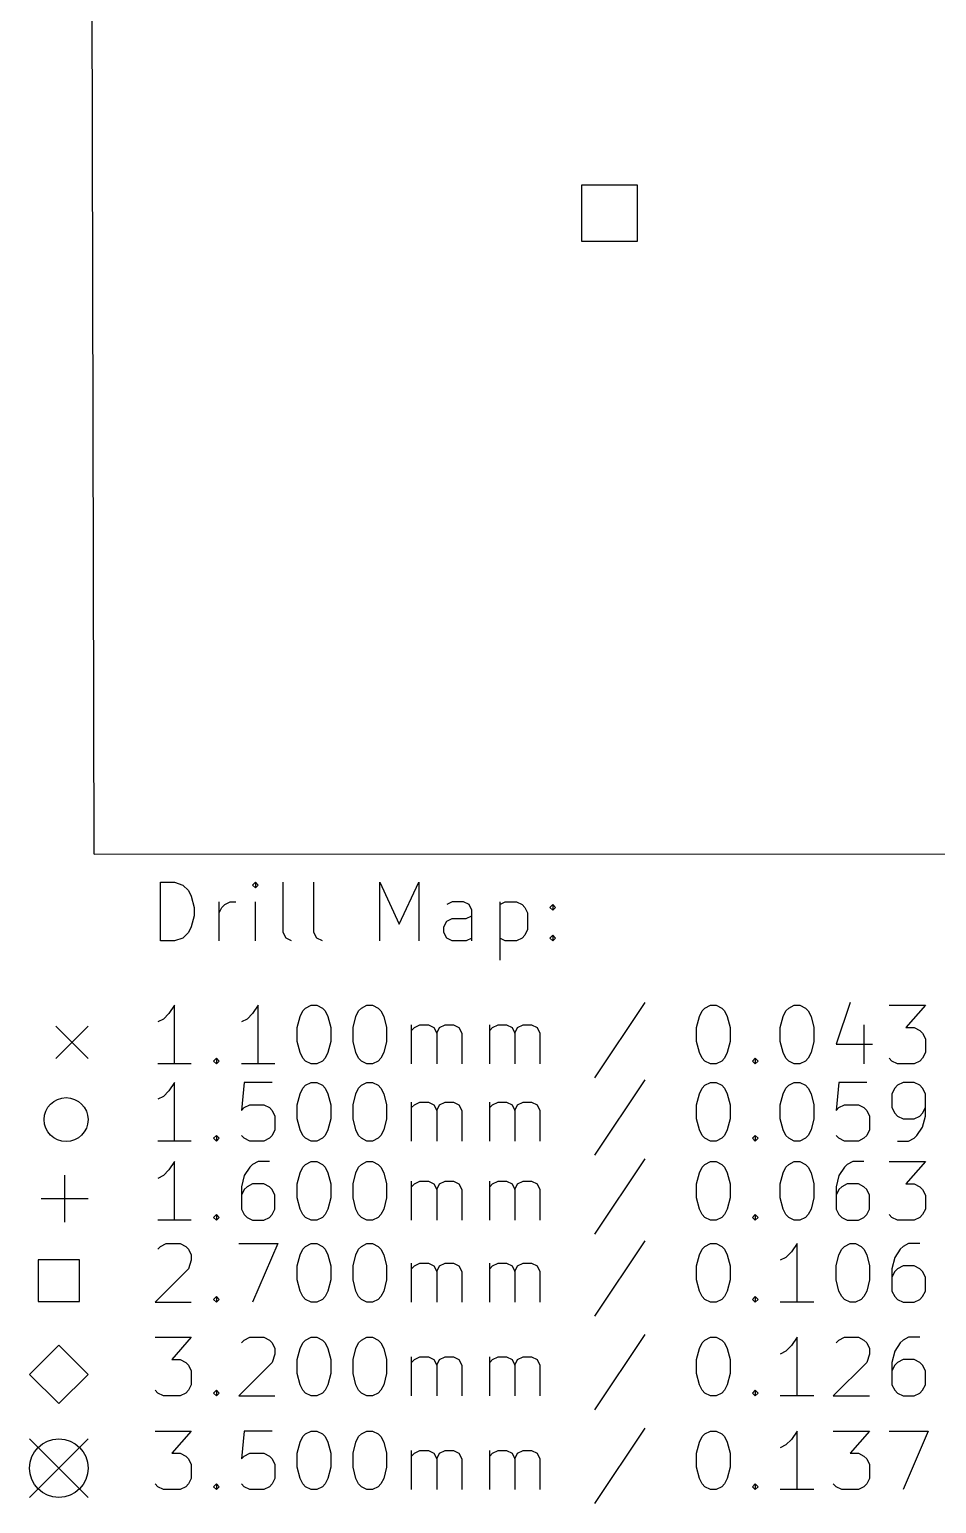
# Model space of a CAD drawing. Extents: x 95 to 218, y -176 to -74.
# Drawn here: x 94.8 to 125.7, y -175.4 to -125 of the extents above; entities that cross this region are included whole.
import ezdxf

# ---------------------------------------------------------------- set-up
doc = ezdxf.new("R2010")
doc.units = 0
doc.layers.add('BLACK', color=7, linetype='CONTINUOUS')

msp = doc.modelspace()

# ---------------------------------------------------------------- linework, layer by layer
at = {"layer": 'BLACK', "linetype": 'CONTINUOUS'}
for p, q in [((96.98, -153.196), (96.791, -74.41)), ((115.527, -130.353), (113.617, -130.353)), ((113.617, -130.353), (113.617, -132.263)), ((115.527, -132.263), (115.527, -130.353)), ((113.617, -132.263), (115.527, -132.263)), ((96.98, -153.196), (217.72, -153.16)), ((99.242, -156.156), (99.242, -154.156)), ((99.242, -154.156), (99.718, -154.156)), ((99.718, -154.156), (100.004, -154.251)), ((100.004, -154.251), (100.194, -154.441)), ((100.194, -154.441), (100.29, -154.632)), ((102.48, -154.156), (102.385, -154.251)), ((102.385, -154.251), (102.48, -154.346)), ((102.575, -154.251), (102.48, -154.156)), ((102.48, -154.156), (102.48, -154.346)), ((102.48, -154.346), (102.575, -154.251)), ((103.432, -155.87), (103.432, -154.156)), ((104.48, -155.87), (104.48, -154.156)), ((106.728, -156.156), (106.728, -154.156)), ((106.728, -154.156), (107.394, -155.584)), ((107.394, -155.584), (108.061, -154.156)), ((108.061, -154.156), (108.061, -156.156)), ((100.29, -154.632), (100.385, -155.013)), ((100.385, -155.013), (100.385, -155.299)), ((101.242, -156.156), (101.242, -154.822)), ((101.242, -155.203), (101.337, -155.013)), ((101.337, -155.013), (101.432, -154.918)), ((101.432, -154.918), (101.623, -154.822)), ((101.623, -154.822), (101.813, -154.822)), ((102.48, -156.156), (102.48, -154.822)), ((109.204, -154.822), (109.013, -154.918)), ((109.585, -154.822), (109.204, -154.822)), ((109.775, -154.918), (109.585, -154.822)), ((109.871, -155.108), (109.775, -154.918)), ((110.823, -154.822), (110.823, -156.822)), ((110.823, -154.918), (111.013, -154.822)), ((111.013, -154.822), (111.394, -154.822)), ((111.394, -154.822), (111.585, -154.918)), ((111.585, -154.918), (111.68, -155.013)), ((111.68, -155.013), (111.775, -155.203)), ((112.537, -155.013), (112.632, -154.918)), ((112.632, -155.108), (112.537, -155.013)), ((112.632, -154.918), (112.728, -155.013)), ((112.632, -154.918), (112.632, -155.108)), ((112.728, -155.013), (112.632, -155.108)), ((100.385, -155.299), (100.29, -155.68)), ((108.918, -155.68), (109.013, -155.489)), ((109.013, -155.489), (109.204, -155.394)), ((109.204, -155.394), (109.68, -155.394)), ((109.68, -155.394), (109.871, -155.299)), ((109.871, -156.156), (109.871, -155.108)), ((111.775, -155.203), (111.775, -155.775)), ((100.194, -155.87), (100.004, -156.061)), ((100.29, -155.68), (100.194, -155.87)), ((103.528, -156.061), (103.432, -155.87)), ((104.575, -156.061), (104.48, -155.87)), ((108.918, -155.87), (108.918, -155.68)), ((109.013, -156.061), (108.918, -155.87)), ((111.68, -155.965), (111.585, -156.061)), ((111.775, -155.775), (111.68, -155.965)), ((112.537, -156.061), (112.632, -155.965)), ((112.632, -155.965), (112.728, -156.061)), ((112.632, -155.965), (112.632, -156.156)), ((99.718, -156.156), (99.242, -156.156)), ((100.004, -156.061), (99.718, -156.156)), ((103.718, -156.156), (103.528, -156.061)), ((104.766, -156.156), (104.575, -156.061)), ((109.204, -156.156), (109.013, -156.061)), ((109.68, -156.156), (109.204, -156.156)), ((109.871, -156.061), (109.68, -156.156)), ((111.013, -156.156), (110.823, -156.061)), ((111.394, -156.156), (111.013, -156.156)), ((111.585, -156.061), (111.394, -156.156)), ((112.632, -156.156), (112.537, -156.061)), ((112.728, -156.061), (112.632, -156.156)), ((99.718, -158.356), (99.528, -158.641)), ((99.718, -160.356), (99.718, -158.356)), ((102.575, -158.356), (102.385, -158.641)), ((102.575, -160.356), (102.575, -158.356)), ((104.004, -158.737), (104.099, -158.546)), ((104.099, -158.546), (104.194, -158.451)), ((104.194, -158.451), (104.385, -158.356)), ((104.385, -158.356), (104.575, -158.356)), ((104.575, -158.356), (104.766, -158.451)), ((104.766, -158.451), (104.861, -158.546)), ((104.861, -158.546), (104.956, -158.737)), ((105.909, -158.737), (106.004, -158.546)), ((106.004, -158.546), (106.099, -158.451)), ((106.099, -158.451), (106.29, -158.356)), ((106.29, -158.356), (106.48, -158.356)), ((106.48, -158.356), (106.671, -158.451)), ((106.671, -158.451), (106.766, -158.546)), ((106.766, -158.546), (106.861, -158.737)), ((115.775, -158.261), (114.061, -160.832)), ((117.642, -158.737), (117.737, -158.546)), ((117.737, -158.546), (117.832, -158.451)), ((117.832, -158.451), (118.023, -158.356)), ((118.023, -158.356), (118.213, -158.356)), ((118.213, -158.356), (118.404, -158.451)), ((118.404, -158.451), (118.499, -158.546)), ((118.499, -158.546), (118.594, -158.737)), ((120.499, -158.737), (120.594, -158.546)), ((120.594, -158.546), (120.69, -158.451)), ((120.69, -158.451), (120.88, -158.356)), ((120.88, -158.356), (121.071, -158.356)), ((121.071, -158.356), (121.261, -158.451)), ((121.261, -158.451), (121.356, -158.546)), ((121.356, -158.546), (121.452, -158.737)), ((122.785, -158.261), (122.309, -159.689)), ((124.118, -158.356), (125.356, -158.356)), ((125.356, -158.356), (124.69, -159.118)), ((99.337, -158.832), (99.147, -158.927)), ((99.528, -158.641), (99.337, -158.832)), ((102.194, -158.832), (102.004, -158.927)), ((102.385, -158.641), (102.194, -158.832)), ((103.909, -159.118), (104.004, -158.737)), ((104.956, -158.737), (105.052, -159.118)), ((105.813, -159.118), (105.909, -158.737)), ((106.861, -158.737), (106.956, -159.118)), ((107.813, -160.356), (107.813, -159.022)), ((107.909, -159.118), (108.099, -159.022)), ((108.099, -159.022), (108.385, -159.022)), ((108.385, -159.022), (108.575, -159.118)), ((108.766, -159.118), (108.956, -159.022)), ((108.956, -159.022), (109.242, -159.022)), ((109.242, -159.022), (109.432, -159.118)), ((110.48, -160.356), (110.48, -159.022)), ((110.575, -159.118), (110.766, -159.022)), ((110.766, -159.022), (111.052, -159.022)), ((111.052, -159.022), (111.242, -159.118)), ((111.432, -159.118), (111.623, -159.022)), ((111.623, -159.022), (111.909, -159.022)), ((111.909, -159.022), (112.099, -159.118)), ((117.547, -159.118), (117.642, -158.737)), ((118.594, -158.737), (118.69, -159.118)), ((120.404, -159.118), (120.499, -158.737)), ((121.452, -158.737), (121.547, -159.118)), ((123.261, -159.022), (123.261, -160.356)), ((95.666, -159.071), (96.766, -160.171)), ((96.766, -159.071), (95.666, -160.171)), ((103.909, -159.594), (103.909, -159.118)), ((105.052, -159.118), (105.052, -159.594)), ((105.813, -159.594), (105.813, -159.118)), ((106.956, -159.118), (106.956, -159.594)), ((107.813, -159.213), (107.909, -159.118)), ((108.575, -159.118), (108.671, -159.308)), ((108.671, -159.308), (108.766, -159.118)), ((108.671, -159.308), (108.671, -160.356)), ((109.432, -159.118), (109.528, -159.308)), ((109.528, -159.308), (109.528, -160.356)), ((110.48, -159.213), (110.575, -159.118)), ((111.242, -159.118), (111.337, -159.308)), ((111.337, -159.308), (111.432, -159.118)), ((111.337, -159.308), (111.337, -160.356)), ((112.099, -159.118), (112.194, -159.308)), ((112.194, -159.308), (112.194, -160.356)), ((117.547, -159.594), (117.547, -159.118)), ((118.69, -159.118), (118.69, -159.594)), ((120.404, -159.594), (120.404, -159.118)), ((121.547, -159.118), (121.547, -159.594)), ((124.69, -159.118), (124.975, -159.118)), ((124.975, -159.118), (125.166, -159.213)), ((125.166, -159.213), (125.261, -159.308)), ((125.261, -159.308), (125.356, -159.499)), ((125.356, -159.499), (125.356, -159.975)), ((104.004, -159.975), (103.909, -159.594)), ((104.099, -160.165), (104.004, -159.975)), ((104.956, -159.975), (104.861, -160.165)), ((105.052, -159.594), (104.956, -159.975)), ((105.909, -159.975), (105.813, -159.594)), ((106.004, -160.165), (105.909, -159.975)), ((106.861, -159.975), (106.766, -160.165)), ((106.956, -159.594), (106.861, -159.975)), ((117.642, -159.975), (117.547, -159.594)), ((117.737, -160.165), (117.642, -159.975)), ((118.594, -159.975), (118.499, -160.165)), ((118.69, -159.594), (118.594, -159.975)), ((120.499, -159.975), (120.404, -159.594)), ((120.594, -160.165), (120.499, -159.975)), ((121.452, -159.975), (121.356, -160.165)), ((121.547, -159.594), (121.452, -159.975)), ((122.309, -159.689), (123.547, -159.689)), ((125.356, -159.975), (125.261, -160.165)), ((100.29, -160.356), (99.147, -160.356)), ((101.052, -160.261), (101.147, -160.165)), ((101.147, -160.356), (101.052, -160.261)), ((101.147, -160.165), (101.242, -160.261)), ((101.147, -160.165), (101.147, -160.356)), ((101.242, -160.261), (101.147, -160.356)), ((103.147, -160.356), (102.004, -160.356)), ((104.194, -160.261), (104.099, -160.165)), ((104.385, -160.356), (104.194, -160.261)), ((104.575, -160.356), (104.385, -160.356)), ((104.766, -160.261), (104.575, -160.356)), ((104.861, -160.165), (104.766, -160.261)), ((106.099, -160.261), (106.004, -160.165)), ((106.29, -160.356), (106.099, -160.261)), ((106.48, -160.356), (106.29, -160.356)), ((106.671, -160.261), (106.48, -160.356)), ((106.766, -160.165), (106.671, -160.261)), ((117.832, -160.261), (117.737, -160.165)), ((118.023, -160.356), (117.832, -160.261)), ((118.213, -160.356), (118.023, -160.356)), ((118.404, -160.261), (118.213, -160.356)), ((118.499, -160.165), (118.404, -160.261)), ((119.452, -160.261), (119.547, -160.165)), ((119.547, -160.356), (119.452, -160.261)), ((119.547, -160.165), (119.642, -160.261)), ((119.547, -160.165), (119.547, -160.356)), ((119.642, -160.261), (119.547, -160.356)), ((120.69, -160.261), (120.594, -160.165)), ((120.88, -160.356), (120.69, -160.261)), ((121.071, -160.356), (120.88, -160.356)), ((121.261, -160.261), (121.071, -160.356)), ((121.356, -160.165), (121.261, -160.261)), ((124.213, -160.261), (124.118, -160.165)), ((124.404, -160.356), (124.213, -160.261)), ((124.975, -160.356), (124.404, -160.356)), ((125.166, -160.261), (124.975, -160.356)), ((125.261, -160.165), (125.166, -160.261)), ((99.718, -160.996), (99.528, -161.281)), ((99.718, -162.996), (99.718, -160.996)), ((102.099, -160.996), (102.004, -161.948)), ((103.052, -160.996), (102.099, -160.996)), ((104.194, -161.091), (104.385, -160.996)), ((104.385, -160.996), (104.575, -160.996)), ((104.575, -160.996), (104.766, -161.091)), ((106.099, -161.091), (106.29, -160.996)), ((106.29, -160.996), (106.48, -160.996)), ((106.48, -160.996), (106.671, -161.091)), ((115.775, -160.901), (114.061, -163.472)), ((117.832, -161.091), (118.023, -160.996)), ((118.023, -160.996), (118.213, -160.996)), ((118.213, -160.996), (118.404, -161.091)), ((120.69, -161.091), (120.88, -160.996)), ((120.88, -160.996), (121.071, -160.996)), ((121.071, -160.996), (121.261, -161.091)), ((122.404, -160.996), (122.309, -161.948)), ((123.356, -160.996), (122.404, -160.996)), ((124.594, -160.996), (124.404, -161.091)), ((124.975, -160.996), (124.594, -160.996)), ((125.166, -161.091), (124.975, -160.996)), ((99.337, -161.472), (99.147, -161.567)), ((99.528, -161.281), (99.337, -161.472)), ((103.909, -161.758), (104.004, -161.377)), ((104.004, -161.377), (104.099, -161.186)), ((104.099, -161.186), (104.194, -161.091)), ((104.766, -161.091), (104.861, -161.186)), ((104.861, -161.186), (104.956, -161.377)), ((104.956, -161.377), (105.052, -161.758)), ((105.813, -161.758), (105.909, -161.377)), ((105.909, -161.377), (106.004, -161.186)), ((106.004, -161.186), (106.099, -161.091)), ((106.671, -161.091), (106.766, -161.186)), ((106.766, -161.186), (106.861, -161.377)), ((106.861, -161.377), (106.956, -161.758)), ((117.547, -161.758), (117.642, -161.377)), ((117.642, -161.377), (117.737, -161.186)), ((117.737, -161.186), (117.832, -161.091)), ((118.404, -161.091), (118.499, -161.186)), ((118.499, -161.186), (118.594, -161.377)), ((118.594, -161.377), (118.69, -161.758)), ((120.404, -161.758), (120.499, -161.377)), ((120.499, -161.377), (120.594, -161.186)), ((120.594, -161.186), (120.69, -161.091)), ((121.261, -161.091), (121.356, -161.186)), ((121.356, -161.186), (121.452, -161.377)), ((121.452, -161.377), (121.547, -161.758)), ((124.309, -161.186), (124.213, -161.377)), ((124.213, -161.377), (124.213, -161.853)), ((124.404, -161.091), (124.309, -161.186)), ((125.261, -161.186), (125.166, -161.091)), ((125.356, -161.377), (125.261, -161.186)), ((125.356, -162.139), (125.356, -161.377)), ((102.004, -161.948), (102.099, -161.853)), ((102.099, -161.853), (102.29, -161.758)), ((102.29, -161.758), (102.766, -161.758)), ((102.766, -161.758), (102.956, -161.853)), ((102.956, -161.853), (103.052, -161.948)), ((103.052, -161.948), (103.147, -162.139)), ((103.909, -162.234), (103.909, -161.758)), ((105.052, -161.758), (105.052, -162.234)), ((105.813, -162.234), (105.813, -161.758)), ((106.956, -161.758), (106.956, -162.234)), ((107.813, -162.996), (107.813, -161.662)), ((107.813, -161.853), (107.909, -161.758)), ((107.909, -161.758), (108.099, -161.662)), ((108.099, -161.662), (108.385, -161.662)), ((108.385, -161.662), (108.575, -161.758)), ((108.575, -161.758), (108.671, -161.948)), ((108.671, -161.948), (108.766, -161.758)), ((108.671, -161.948), (108.671, -162.996)), ((108.766, -161.758), (108.956, -161.662)), ((108.956, -161.662), (109.242, -161.662)), ((109.242, -161.662), (109.432, -161.758)), ((109.432, -161.758), (109.528, -161.948)), ((109.528, -161.948), (109.528, -162.996)), ((110.48, -162.996), (110.48, -161.662)), ((110.48, -161.853), (110.575, -161.758)), ((110.575, -161.758), (110.766, -161.662)), ((110.766, -161.662), (111.052, -161.662)), ((111.052, -161.662), (111.242, -161.758)), ((111.242, -161.758), (111.337, -161.948)), ((111.337, -161.948), (111.432, -161.758)), ((111.337, -161.948), (111.337, -162.996)), ((111.432, -161.758), (111.623, -161.662)), ((111.623, -161.662), (111.909, -161.662)), ((111.909, -161.662), (112.099, -161.758)), ((112.099, -161.758), (112.194, -161.948)), ((112.194, -161.948), (112.194, -162.996)), ((117.547, -162.234), (117.547, -161.758)), ((118.69, -161.758), (118.69, -162.234)), ((120.404, -162.234), (120.404, -161.758)), ((121.547, -161.758), (121.547, -162.234)), ((122.309, -161.948), (122.404, -161.853)), ((122.404, -161.853), (122.594, -161.758)), ((122.594, -161.758), (123.071, -161.758)), ((123.071, -161.758), (123.261, -161.853)), ((123.261, -161.853), (123.356, -161.948)), ((123.356, -161.948), (123.452, -162.139)), ((124.213, -161.853), (124.309, -162.043)), ((124.309, -162.043), (124.404, -162.139)), ((125.166, -162.139), (125.261, -162.043)), ((125.261, -162.043), (125.356, -161.853)), ((103.147, -162.139), (103.147, -162.615)), ((104.004, -162.615), (103.909, -162.234)), ((105.052, -162.234), (104.956, -162.615)), ((105.909, -162.615), (105.813, -162.234)), ((106.956, -162.234), (106.861, -162.615)), ((117.642, -162.615), (117.547, -162.234)), ((118.69, -162.234), (118.594, -162.615)), ((120.499, -162.615), (120.404, -162.234)), ((121.547, -162.234), (121.452, -162.615)), ((123.452, -162.139), (123.452, -162.615)), ((124.404, -162.139), (124.594, -162.234)), ((124.594, -162.234), (124.975, -162.234)), ((124.975, -162.234), (125.166, -162.139)), ((125.071, -162.805), (125.261, -162.52)), ((125.261, -162.52), (125.356, -162.139)), ((100.29, -162.996), (99.147, -162.996)), ((101.052, -162.901), (101.147, -162.805)), ((101.147, -162.996), (101.052, -162.901)), ((101.147, -162.805), (101.242, -162.901)), ((101.147, -162.805), (101.147, -162.996)), ((101.242, -162.901), (101.147, -162.996)), ((102.099, -162.901), (102.004, -162.805)), ((102.29, -162.996), (102.099, -162.901)), ((102.766, -162.996), (102.29, -162.996)), ((102.956, -162.901), (102.766, -162.996)), ((103.052, -162.805), (102.956, -162.901)), ((103.147, -162.615), (103.052, -162.805)), ((104.099, -162.805), (104.004, -162.615)), ((104.194, -162.901), (104.099, -162.805)), ((104.385, -162.996), (104.194, -162.901)), ((104.575, -162.996), (104.385, -162.996)), ((104.766, -162.901), (104.575, -162.996)), ((104.861, -162.805), (104.766, -162.901)), ((104.956, -162.615), (104.861, -162.805)), ((106.004, -162.805), (105.909, -162.615)), ((106.099, -162.901), (106.004, -162.805)), ((106.29, -162.996), (106.099, -162.901)), ((106.48, -162.996), (106.29, -162.996)), ((106.671, -162.901), (106.48, -162.996)), ((106.766, -162.805), (106.671, -162.901)), ((106.861, -162.615), (106.766, -162.805)), ((117.737, -162.805), (117.642, -162.615)), ((117.832, -162.901), (117.737, -162.805)), ((118.023, -162.996), (117.832, -162.901)), ((118.213, -162.996), (118.023, -162.996)), ((118.404, -162.901), (118.213, -162.996)), ((118.499, -162.805), (118.404, -162.901)), ((118.594, -162.615), (118.499, -162.805)), ((119.452, -162.901), (119.547, -162.805)), ((119.547, -162.996), (119.452, -162.901)), ((119.547, -162.805), (119.642, -162.901)), ((119.547, -162.805), (119.547, -162.996)), ((119.642, -162.901), (119.547, -162.996)), ((120.594, -162.805), (120.499, -162.615)), ((120.69, -162.901), (120.594, -162.805)), ((120.88, -162.996), (120.69, -162.901)), ((121.071, -162.996), (120.88, -162.996)), ((121.261, -162.901), (121.071, -162.996)), ((121.356, -162.805), (121.261, -162.901)), ((121.452, -162.615), (121.356, -162.805)), ((122.404, -162.901), (122.309, -162.805)), ((122.594, -162.996), (122.404, -162.901)), ((123.071, -162.996), (122.594, -162.996)), ((123.261, -162.901), (123.071, -162.996)), ((123.356, -162.805), (123.261, -162.901)), ((123.452, -162.615), (123.356, -162.805)), ((124.404, -162.996), (124.785, -162.996)), ((124.785, -162.996), (124.975, -162.901)), ((124.975, -162.901), (125.071, -162.805)), ((99.528, -163.981), (99.337, -164.172)), ((99.718, -163.696), (99.528, -163.981)), ((99.718, -165.696), (99.718, -163.696)), ((102.29, -163.886), (102.099, -164.172)), ((102.385, -163.791), (102.29, -163.886)), ((102.575, -163.696), (102.385, -163.791)), ((102.956, -163.696), (102.575, -163.696)), ((103.909, -164.458), (104.004, -164.077)), ((104.004, -164.077), (104.099, -163.886)), ((104.099, -163.886), (104.194, -163.791)), ((104.194, -163.791), (104.385, -163.696)), ((104.385, -163.696), (104.575, -163.696)), ((104.575, -163.696), (104.766, -163.791)), ((104.766, -163.791), (104.861, -163.886)), ((104.861, -163.886), (104.956, -164.077)), ((104.956, -164.077), (105.052, -164.458)), ((105.813, -164.458), (105.909, -164.077)), ((105.909, -164.077), (106.004, -163.886)), ((106.004, -163.886), (106.099, -163.791)), ((106.099, -163.791), (106.29, -163.696)), ((106.29, -163.696), (106.48, -163.696)), ((106.48, -163.696), (106.671, -163.791)), ((106.671, -163.791), (106.766, -163.886)), ((106.766, -163.886), (106.861, -164.077)), ((106.861, -164.077), (106.956, -164.458)), ((115.775, -163.601), (114.061, -166.172)), ((117.547, -164.458), (117.642, -164.077)), ((117.642, -164.077), (117.737, -163.886)), ((117.737, -163.886), (117.832, -163.791)), ((117.832, -163.791), (118.023, -163.696)), ((118.023, -163.696), (118.213, -163.696)), ((118.213, -163.696), (118.404, -163.791)), ((118.404, -163.791), (118.499, -163.886)), ((118.499, -163.886), (118.594, -164.077)), ((118.594, -164.077), (118.69, -164.458)), ((120.404, -164.458), (120.499, -164.077)), ((120.499, -164.077), (120.594, -163.886)), ((120.594, -163.886), (120.69, -163.791)), ((120.69, -163.791), (120.88, -163.696)), ((120.88, -163.696), (121.071, -163.696)), ((121.071, -163.696), (121.261, -163.791)), ((121.261, -163.791), (121.356, -163.886)), ((121.356, -163.886), (121.452, -164.077)), ((121.452, -164.077), (121.547, -164.458)), ((122.594, -163.886), (122.404, -164.172)), ((122.69, -163.791), (122.594, -163.886)), ((122.88, -163.696), (122.69, -163.791)), ((123.261, -163.696), (122.88, -163.696)), ((124.118, -163.696), (125.356, -163.696)), ((125.356, -163.696), (124.69, -164.458)), ((95.966, -164.161), (95.966, -165.761)), ((99.337, -164.172), (99.147, -164.267)), ((102.099, -164.172), (102.004, -164.553)), ((102.004, -164.553), (102.004, -165.315)), ((102.194, -164.553), (102.099, -164.648)), ((102.385, -164.458), (102.194, -164.553)), ((102.766, -164.458), (102.385, -164.458)), ((102.956, -164.553), (102.766, -164.458)), ((103.052, -164.648), (102.956, -164.553)), ((103.909, -164.934), (103.909, -164.458)), ((105.052, -164.458), (105.052, -164.934)), ((105.813, -164.934), (105.813, -164.458)), ((106.956, -164.458), (106.956, -164.934)), ((107.813, -165.696), (107.813, -164.362)), ((107.813, -164.553), (107.909, -164.458)), ((107.909, -164.458), (108.099, -164.362)), ((108.099, -164.362), (108.385, -164.362)), ((108.385, -164.362), (108.575, -164.458)), ((108.575, -164.458), (108.671, -164.648)), ((108.671, -164.648), (108.766, -164.458)), ((108.766, -164.458), (108.956, -164.362)), ((108.956, -164.362), (109.242, -164.362)), ((109.242, -164.362), (109.432, -164.458)), ((109.432, -164.458), (109.528, -164.648)), ((110.48, -165.696), (110.48, -164.362)), ((110.48, -164.553), (110.575, -164.458)), ((110.575, -164.458), (110.766, -164.362)), ((110.766, -164.362), (111.052, -164.362)), ((111.052, -164.362), (111.242, -164.458)), ((111.242, -164.458), (111.337, -164.648)), ((111.337, -164.648), (111.432, -164.458)), ((111.432, -164.458), (111.623, -164.362)), ((111.623, -164.362), (111.909, -164.362)), ((111.909, -164.362), (112.099, -164.458)), ((112.099, -164.458), (112.194, -164.648)), ((117.547, -164.934), (117.547, -164.458)), ((118.69, -164.458), (118.69, -164.934)), ((120.404, -164.934), (120.404, -164.458)), ((121.547, -164.458), (121.547, -164.934)), ((122.404, -164.172), (122.309, -164.553)), ((122.309, -164.553), (122.309, -165.315)), ((122.499, -164.553), (122.404, -164.648)), ((122.69, -164.458), (122.499, -164.553)), ((123.071, -164.458), (122.69, -164.458)), ((123.261, -164.553), (123.071, -164.458)), ((123.356, -164.648), (123.261, -164.553)), ((124.69, -164.458), (124.975, -164.458)), ((124.975, -164.458), (125.166, -164.553)), ((125.166, -164.553), (125.261, -164.648)), ((95.166, -164.961), (96.766, -164.961)), ((102.099, -164.648), (102.004, -164.839)), ((103.147, -164.839), (103.052, -164.648)), ((103.147, -165.315), (103.147, -164.839)), ((104.004, -165.315), (103.909, -164.934)), ((105.052, -164.934), (104.956, -165.315)), ((105.909, -165.315), (105.813, -164.934)), ((106.956, -164.934), (106.861, -165.315)), ((108.671, -164.648), (108.671, -165.696)), ((109.528, -164.648), (109.528, -165.696)), ((111.337, -164.648), (111.337, -165.696)), ((112.194, -164.648), (112.194, -165.696)), ((117.642, -165.315), (117.547, -164.934)), ((118.69, -164.934), (118.594, -165.315)), ((120.499, -165.315), (120.404, -164.934)), ((121.547, -164.934), (121.452, -165.315)), ((122.404, -164.648), (122.309, -164.839)), ((123.452, -164.839), (123.356, -164.648)), ((123.452, -165.315), (123.452, -164.839)), ((125.261, -164.648), (125.356, -164.839)), ((125.356, -164.839), (125.356, -165.315)), ((101.052, -165.601), (101.147, -165.505)), ((101.147, -165.696), (101.052, -165.601)), ((101.147, -165.505), (101.242, -165.601)), ((101.147, -165.505), (101.147, -165.696)), ((101.242, -165.601), (101.147, -165.696)), ((102.004, -165.315), (102.099, -165.505)), ((102.099, -165.505), (102.194, -165.601)), ((102.194, -165.601), (102.385, -165.696)), ((102.766, -165.696), (102.956, -165.601)), ((102.956, -165.601), (103.052, -165.505)), ((103.052, -165.505), (103.147, -165.315)), ((104.099, -165.505), (104.004, -165.315)), ((104.194, -165.601), (104.099, -165.505)), ((104.385, -165.696), (104.194, -165.601)), ((104.766, -165.601), (104.575, -165.696)), ((104.861, -165.505), (104.766, -165.601)), ((104.956, -165.315), (104.861, -165.505)), ((106.004, -165.505), (105.909, -165.315)), ((106.099, -165.601), (106.004, -165.505)), ((106.29, -165.696), (106.099, -165.601)), ((106.671, -165.601), (106.48, -165.696)), ((106.766, -165.505), (106.671, -165.601)), ((106.861, -165.315), (106.766, -165.505)), ((117.737, -165.505), (117.642, -165.315)), ((117.832, -165.601), (117.737, -165.505)), ((118.023, -165.696), (117.832, -165.601)), ((118.404, -165.601), (118.213, -165.696)), ((118.499, -165.505), (118.404, -165.601)), ((118.594, -165.315), (118.499, -165.505)), ((119.452, -165.601), (119.547, -165.505)), ((119.547, -165.696), (119.452, -165.601)), ((119.547, -165.505), (119.642, -165.601)), ((119.547, -165.505), (119.547, -165.696)), ((119.642, -165.601), (119.547, -165.696)), ((120.594, -165.505), (120.499, -165.315)), ((120.69, -165.601), (120.594, -165.505)), ((120.88, -165.696), (120.69, -165.601)), ((121.261, -165.601), (121.071, -165.696)), ((121.356, -165.505), (121.261, -165.601)), ((121.452, -165.315), (121.356, -165.505)), ((122.309, -165.315), (122.404, -165.505)), ((122.404, -165.505), (122.499, -165.601)), ((122.499, -165.601), (122.69, -165.696)), ((123.071, -165.696), (123.261, -165.601)), ((123.261, -165.601), (123.356, -165.505)), ((123.356, -165.505), (123.452, -165.315)), ((124.213, -165.601), (124.118, -165.505)), ((124.404, -165.696), (124.213, -165.601)), ((125.166, -165.601), (124.975, -165.696)), ((125.261, -165.505), (125.166, -165.601)), ((125.356, -165.315), (125.261, -165.505)), ((100.29, -165.696), (99.147, -165.696)), ((102.385, -165.696), (102.766, -165.696)), ((104.575, -165.696), (104.385, -165.696)), ((106.48, -165.696), (106.29, -165.696)), ((118.213, -165.696), (118.023, -165.696)), ((121.071, -165.696), (120.88, -165.696)), ((122.69, -165.696), (123.071, -165.696)), ((124.975, -165.696), (124.404, -165.696)), ((99.147, -166.686), (99.242, -166.591)), ((99.242, -166.591), (99.433, -166.496)), ((99.433, -166.496), (99.909, -166.496)), ((99.909, -166.496), (100.099, -166.591)), ((100.099, -166.591), (100.194, -166.686)), ((101.909, -166.496), (103.242, -166.496)), ((103.242, -166.496), (102.385, -168.496)), ((104.099, -166.686), (104.194, -166.591)), ((104.194, -166.591), (104.385, -166.496)), ((104.385, -166.496), (104.575, -166.496)), ((104.575, -166.496), (104.766, -166.591)), ((104.766, -166.591), (104.861, -166.686)), ((106.004, -166.686), (106.099, -166.591)), ((106.099, -166.591), (106.29, -166.496)), ((106.29, -166.496), (106.48, -166.496)), ((106.48, -166.496), (106.671, -166.591)), ((106.671, -166.591), (106.766, -166.686)), ((115.775, -166.401), (114.061, -168.972)), ((117.737, -166.686), (117.832, -166.591)), ((117.832, -166.591), (118.023, -166.496)), ((118.023, -166.496), (118.213, -166.496)), ((118.213, -166.496), (118.404, -166.591)), ((118.404, -166.591), (118.499, -166.686)), ((120.975, -166.496), (120.785, -166.781)), ((120.975, -168.496), (120.975, -166.496)), ((122.499, -166.686), (122.594, -166.591)), ((122.594, -166.591), (122.785, -166.496)), ((122.785, -166.496), (122.975, -166.496)), ((122.975, -166.496), (123.166, -166.591)), ((123.166, -166.591), (123.261, -166.686)), ((124.594, -166.591), (124.499, -166.686)), ((124.785, -166.496), (124.594, -166.591)), ((125.166, -166.496), (124.785, -166.496)), ((96.473, -167.054), (95.059, -167.054)), ((95.059, -167.054), (95.059, -168.468)), ((96.473, -168.468), (96.473, -167.054)), ((100.194, -166.686), (100.29, -166.877)), ((100.29, -167.067), (100.194, -167.353)), ((100.29, -166.877), (100.29, -167.067)), ((103.909, -167.258), (104.004, -166.877)), ((104.004, -166.877), (104.099, -166.686)), ((104.861, -166.686), (104.956, -166.877)), ((104.956, -166.877), (105.052, -167.258)), ((105.813, -167.258), (105.909, -166.877)), ((105.909, -166.877), (106.004, -166.686)), ((106.766, -166.686), (106.861, -166.877)), ((106.861, -166.877), (106.956, -167.258)), ((117.547, -167.258), (117.642, -166.877)), ((117.642, -166.877), (117.737, -166.686)), ((118.499, -166.686), (118.594, -166.877)), ((118.594, -166.877), (118.69, -167.258)), ((120.594, -166.972), (120.404, -167.067)), ((120.785, -166.781), (120.594, -166.972)), ((122.309, -167.258), (122.404, -166.877)), ((122.404, -166.877), (122.499, -166.686)), ((123.261, -166.686), (123.356, -166.877)), ((123.356, -166.877), (123.452, -167.258)), ((124.309, -166.972), (124.213, -167.353)), ((124.499, -166.686), (124.309, -166.972)), ((100.194, -167.353), (99.052, -168.496)), ((103.909, -167.734), (103.909, -167.258)), ((105.052, -167.258), (105.052, -167.734)), ((105.813, -167.734), (105.813, -167.258)), ((106.956, -167.258), (106.956, -167.734)), ((107.813, -168.496), (107.813, -167.162)), ((107.813, -167.353), (107.909, -167.258)), ((107.909, -167.258), (108.099, -167.162)), ((108.099, -167.162), (108.385, -167.162)), ((108.385, -167.162), (108.575, -167.258)), ((108.575, -167.258), (108.671, -167.448)), ((108.671, -167.448), (108.766, -167.258)), ((108.671, -167.448), (108.671, -168.496)), ((108.766, -167.258), (108.956, -167.162)), ((108.956, -167.162), (109.242, -167.162)), ((109.242, -167.162), (109.432, -167.258)), ((109.432, -167.258), (109.528, -167.448)), ((109.528, -167.448), (109.528, -168.496)), ((110.48, -168.496), (110.48, -167.162)), ((110.48, -167.353), (110.575, -167.258)), ((110.575, -167.258), (110.766, -167.162)), ((110.766, -167.162), (111.052, -167.162)), ((111.052, -167.162), (111.242, -167.258)), ((111.242, -167.258), (111.337, -167.448)), ((111.337, -167.448), (111.432, -167.258)), ((111.337, -167.448), (111.337, -168.496)), ((111.432, -167.258), (111.623, -167.162)), ((111.623, -167.162), (111.909, -167.162)), ((111.909, -167.162), (112.099, -167.258)), ((112.099, -167.258), (112.194, -167.448)), ((112.194, -167.448), (112.194, -168.496)), ((117.547, -167.734), (117.547, -167.258)), ((118.69, -167.258), (118.69, -167.734)), ((122.309, -167.734), (122.309, -167.258)), ((123.452, -167.258), (123.452, -167.734)), ((124.213, -167.353), (124.213, -168.115)), ((124.309, -167.448), (124.213, -167.639)), ((124.404, -167.353), (124.309, -167.448)), ((124.594, -167.258), (124.404, -167.353)), ((124.975, -167.258), (124.594, -167.258)), ((125.166, -167.353), (124.975, -167.258)), ((125.261, -167.448), (125.166, -167.353)), ((125.356, -167.639), (125.261, -167.448)), ((104.004, -168.115), (103.909, -167.734)), ((104.099, -168.305), (104.004, -168.115)), ((104.956, -168.115), (104.861, -168.305)), ((105.052, -167.734), (104.956, -168.115)), ((105.909, -168.115), (105.813, -167.734)), ((106.004, -168.305), (105.909, -168.115)), ((106.861, -168.115), (106.766, -168.305)), ((106.956, -167.734), (106.861, -168.115)), ((117.642, -168.115), (117.547, -167.734)), ((117.737, -168.305), (117.642, -168.115)), ((118.594, -168.115), (118.499, -168.305)), ((118.69, -167.734), (118.594, -168.115)), ((122.404, -168.115), (122.309, -167.734)), ((122.499, -168.305), (122.404, -168.115)), ((123.356, -168.115), (123.261, -168.305)), ((123.452, -167.734), (123.356, -168.115)), ((124.213, -168.115), (124.309, -168.305)), ((125.261, -168.305), (125.356, -168.115)), ((125.356, -168.115), (125.356, -167.639)), ((95.059, -168.468), (96.473, -168.468)), ((99.052, -168.496), (100.29, -168.496)), ((101.052, -168.401), (101.147, -168.305)), ((101.147, -168.496), (101.052, -168.401)), ((101.147, -168.305), (101.242, -168.401)), ((101.147, -168.305), (101.147, -168.496)), ((101.242, -168.401), (101.147, -168.496)), ((104.194, -168.401), (104.099, -168.305)), ((104.385, -168.496), (104.194, -168.401)), ((104.575, -168.496), (104.385, -168.496)), ((104.766, -168.401), (104.575, -168.496)), ((104.861, -168.305), (104.766, -168.401)), ((106.099, -168.401), (106.004, -168.305)), ((106.29, -168.496), (106.099, -168.401)), ((106.48, -168.496), (106.29, -168.496)), ((106.671, -168.401), (106.48, -168.496)), ((106.766, -168.305), (106.671, -168.401)), ((117.832, -168.401), (117.737, -168.305)), ((118.023, -168.496), (117.832, -168.401)), ((118.213, -168.496), (118.023, -168.496)), ((118.404, -168.401), (118.213, -168.496)), ((118.499, -168.305), (118.404, -168.401)), ((119.452, -168.401), (119.547, -168.305)), ((119.547, -168.496), (119.452, -168.401)), ((119.547, -168.305), (119.642, -168.401)), ((119.547, -168.305), (119.547, -168.496)), ((119.642, -168.401), (119.547, -168.496)), ((121.547, -168.496), (120.404, -168.496)), ((122.594, -168.401), (122.499, -168.305)), ((122.785, -168.496), (122.594, -168.401)), ((122.975, -168.496), (122.785, -168.496)), ((123.166, -168.401), (122.975, -168.496)), ((123.261, -168.305), (123.166, -168.401)), ((124.309, -168.305), (124.404, -168.401)), ((124.404, -168.401), (124.594, -168.496)), ((124.594, -168.496), (124.975, -168.496)), ((124.975, -168.496), (125.166, -168.401)), ((125.166, -168.401), (125.261, -168.305)), ((115.775, -169.601), (114.061, -172.172)), ((95.766, -169.961), (94.766, -170.961)), ((96.766, -170.961), (95.766, -169.961)), ((99.052, -169.696), (100.29, -169.696)), ((100.29, -169.696), (99.623, -170.458)), ((102.004, -169.886), (102.099, -169.791)), ((102.099, -169.791), (102.29, -169.696)), ((102.29, -169.696), (102.766, -169.696)), ((102.766, -169.696), (102.956, -169.791)), ((102.956, -169.791), (103.052, -169.886)), ((103.052, -169.886), (103.147, -170.077)), ((103.147, -170.077), (103.147, -170.267)), ((103.909, -170.458), (104.004, -170.077)), ((104.004, -170.077), (104.099, -169.886)), ((104.099, -169.886), (104.194, -169.791)), ((104.194, -169.791), (104.385, -169.696)), ((104.385, -169.696), (104.575, -169.696)), ((104.575, -169.696), (104.766, -169.791)), ((104.766, -169.791), (104.861, -169.886)), ((104.861, -169.886), (104.956, -170.077)), ((104.956, -170.077), (105.052, -170.458)), ((105.813, -170.458), (105.909, -170.077)), ((105.909, -170.077), (106.004, -169.886)), ((106.004, -169.886), (106.099, -169.791)), ((106.099, -169.791), (106.29, -169.696)), ((106.29, -169.696), (106.48, -169.696)), ((106.48, -169.696), (106.671, -169.791)), ((106.671, -169.791), (106.766, -169.886)), ((106.766, -169.886), (106.861, -170.077)), ((106.861, -170.077), (106.956, -170.458)), ((117.547, -170.458), (117.642, -170.077)), ((117.642, -170.077), (117.737, -169.886)), ((117.737, -169.886), (117.832, -169.791)), ((117.832, -169.791), (118.023, -169.696)), ((118.023, -169.696), (118.213, -169.696)), ((118.213, -169.696), (118.404, -169.791)), ((118.404, -169.791), (118.499, -169.886)), ((118.499, -169.886), (118.594, -170.077)), ((118.594, -170.077), (118.69, -170.458)), ((120.785, -169.981), (120.594, -170.172)), ((120.975, -169.696), (120.785, -169.981)), ((120.975, -171.696), (120.975, -169.696)), ((122.309, -169.886), (122.404, -169.791)), ((122.404, -169.791), (122.594, -169.696)), ((122.594, -169.696), (123.071, -169.696)), ((123.071, -169.696), (123.261, -169.791)), ((123.261, -169.791), (123.356, -169.886)), ((123.356, -169.886), (123.452, -170.077)), ((123.452, -170.077), (123.452, -170.267)), ((124.499, -169.886), (124.309, -170.172)), ((124.594, -169.791), (124.499, -169.886)), ((124.785, -169.696), (124.594, -169.791)), ((125.166, -169.696), (124.785, -169.696)), ((99.623, -170.458), (99.909, -170.458)), ((99.909, -170.458), (100.099, -170.553)), ((100.099, -170.553), (100.194, -170.648)), ((103.052, -170.553), (101.909, -171.696)), ((103.147, -170.267), (103.052, -170.553)), ((103.909, -170.934), (103.909, -170.458)), ((105.052, -170.458), (105.052, -170.934)), ((105.813, -170.934), (105.813, -170.458)), ((106.956, -170.458), (106.956, -170.934)), ((107.813, -171.696), (107.813, -170.362)), ((107.813, -170.553), (107.909, -170.458)), ((107.909, -170.458), (108.099, -170.362)), ((108.099, -170.362), (108.385, -170.362)), ((108.385, -170.362), (108.575, -170.458)), ((108.575, -170.458), (108.671, -170.648)), ((108.671, -170.648), (108.766, -170.458)), ((108.766, -170.458), (108.956, -170.362)), ((108.956, -170.362), (109.242, -170.362)), ((109.242, -170.362), (109.432, -170.458)), ((109.432, -170.458), (109.528, -170.648)), ((110.48, -171.696), (110.48, -170.362)), ((110.48, -170.553), (110.575, -170.458)), ((110.575, -170.458), (110.766, -170.362)), ((110.766, -170.362), (111.052, -170.362)), ((111.052, -170.362), (111.242, -170.458)), ((111.242, -170.458), (111.337, -170.648)), ((111.337, -170.648), (111.432, -170.458)), ((111.432, -170.458), (111.623, -170.362)), ((111.623, -170.362), (111.909, -170.362)), ((111.909, -170.362), (112.099, -170.458)), ((112.099, -170.458), (112.194, -170.648)), ((117.547, -170.934), (117.547, -170.458)), ((118.69, -170.458), (118.69, -170.934)), ((120.594, -170.172), (120.404, -170.267)), ((123.356, -170.553), (122.213, -171.696)), ((123.452, -170.267), (123.356, -170.553)), ((124.309, -170.172), (124.213, -170.553)), ((124.213, -170.553), (124.213, -171.315)), ((124.404, -170.553), (124.309, -170.648)), ((124.594, -170.458), (124.404, -170.553)), ((124.975, -170.458), (124.594, -170.458)), ((125.166, -170.553), (124.975, -170.458)), ((125.261, -170.648), (125.166, -170.553)), ((94.766, -170.961), (95.766, -171.961)), ((95.766, -171.961), (96.766, -170.961)), ((100.194, -170.648), (100.29, -170.839)), ((100.29, -170.839), (100.29, -171.315)), ((104.004, -171.315), (103.909, -170.934)), ((105.052, -170.934), (104.956, -171.315)), ((105.909, -171.315), (105.813, -170.934)), ((106.956, -170.934), (106.861, -171.315)), ((108.671, -170.648), (108.671, -171.696)), ((109.528, -170.648), (109.528, -171.696)), ((111.337, -170.648), (111.337, -171.696)), ((112.194, -170.648), (112.194, -171.696)), ((117.642, -171.315), (117.547, -170.934)), ((118.69, -170.934), (118.594, -171.315)), ((124.309, -170.648), (124.213, -170.839)), ((125.356, -170.839), (125.261, -170.648)), ((125.356, -171.315), (125.356, -170.839)), ((99.147, -171.601), (99.052, -171.505)), ((99.337, -171.696), (99.147, -171.601)), ((100.099, -171.601), (99.909, -171.696)), ((100.194, -171.505), (100.099, -171.601)), ((100.29, -171.315), (100.194, -171.505)), ((101.052, -171.601), (101.147, -171.505)), ((101.147, -171.696), (101.052, -171.601)), ((101.147, -171.505), (101.242, -171.601)), ((101.147, -171.505), (101.147, -171.696)), ((101.242, -171.601), (101.147, -171.696)), ((104.099, -171.505), (104.004, -171.315)), ((104.194, -171.601), (104.099, -171.505)), ((104.385, -171.696), (104.194, -171.601)), ((104.766, -171.601), (104.575, -171.696)), ((104.861, -171.505), (104.766, -171.601)), ((104.956, -171.315), (104.861, -171.505)), ((106.004, -171.505), (105.909, -171.315)), ((106.099, -171.601), (106.004, -171.505)), ((106.29, -171.696), (106.099, -171.601)), ((106.671, -171.601), (106.48, -171.696)), ((106.766, -171.505), (106.671, -171.601)), ((106.861, -171.315), (106.766, -171.505)), ((117.737, -171.505), (117.642, -171.315)), ((117.832, -171.601), (117.737, -171.505)), ((118.023, -171.696), (117.832, -171.601)), ((118.404, -171.601), (118.213, -171.696)), ((118.499, -171.505), (118.404, -171.601)), ((118.594, -171.315), (118.499, -171.505)), ((119.452, -171.601), (119.547, -171.505)), ((119.547, -171.696), (119.452, -171.601)), ((119.547, -171.505), (119.642, -171.601)), ((119.547, -171.505), (119.547, -171.696)), ((119.642, -171.601), (119.547, -171.696)), ((124.213, -171.315), (124.309, -171.505)), ((124.309, -171.505), (124.404, -171.601)), ((124.404, -171.601), (124.594, -171.696)), ((124.975, -171.696), (125.166, -171.601)), ((125.166, -171.601), (125.261, -171.505)), ((125.261, -171.505), (125.356, -171.315)), ((99.909, -171.696), (99.337, -171.696)), ((101.909, -171.696), (103.147, -171.696)), ((104.575, -171.696), (104.385, -171.696)), ((106.48, -171.696), (106.29, -171.696)), ((118.213, -171.696), (118.023, -171.696)), ((121.547, -171.696), (120.404, -171.696)), ((122.213, -171.696), (123.452, -171.696)), ((124.594, -171.696), (124.975, -171.696)), ((94.766, -173.161), (96.766, -175.161)), ((96.766, -173.161), (94.766, -175.161)), ((99.052, -172.896), (100.29, -172.896)), ((100.29, -172.896), (99.623, -173.658)), ((102.099, -172.896), (102.004, -173.848)), ((103.052, -172.896), (102.099, -172.896)), ((104.004, -173.277), (104.099, -173.086)), ((104.099, -173.086), (104.194, -172.991)), ((104.194, -172.991), (104.385, -172.896)), ((104.385, -172.896), (104.575, -172.896)), ((104.575, -172.896), (104.766, -172.991)), ((104.766, -172.991), (104.861, -173.086)), ((104.861, -173.086), (104.956, -173.277)), ((105.909, -173.277), (106.004, -173.086)), ((106.004, -173.086), (106.099, -172.991)), ((106.099, -172.991), (106.29, -172.896)), ((106.29, -172.896), (106.48, -172.896)), ((106.48, -172.896), (106.671, -172.991)), ((106.671, -172.991), (106.766, -173.086)), ((106.766, -173.086), (106.861, -173.277)), ((115.775, -172.801), (114.061, -175.372)), ((117.642, -173.277), (117.737, -173.086)), ((117.737, -173.086), (117.832, -172.991)), ((117.832, -172.991), (118.023, -172.896)), ((118.023, -172.896), (118.213, -172.896)), ((118.213, -172.896), (118.404, -172.991)), ((118.404, -172.991), (118.499, -173.086)), ((118.499, -173.086), (118.594, -173.277)), ((120.975, -172.896), (120.785, -173.181)), ((120.975, -174.896), (120.975, -172.896)), ((122.213, -172.896), (123.452, -172.896)), ((123.452, -172.896), (122.785, -173.658)), ((124.118, -172.896), (125.452, -172.896)), ((125.452, -172.896), (124.594, -174.896)), ((99.623, -173.658), (99.909, -173.658)), ((99.909, -173.658), (100.099, -173.753)), ((102.099, -173.753), (102.29, -173.658)), ((102.29, -173.658), (102.766, -173.658)), ((102.766, -173.658), (102.956, -173.753)), ((103.909, -173.658), (104.004, -173.277)), ((103.909, -174.134), (103.909, -173.658)), ((104.956, -173.277), (105.052, -173.658)), ((105.052, -173.658), (105.052, -174.134)), ((105.813, -173.658), (105.909, -173.277)), ((105.813, -174.134), (105.813, -173.658)), ((106.861, -173.277), (106.956, -173.658)), ((106.956, -173.658), (106.956, -174.134)), ((107.813, -174.896), (107.813, -173.562)), ((107.813, -173.753), (107.909, -173.658)), ((107.909, -173.658), (108.099, -173.562)), ((108.099, -173.562), (108.385, -173.562)), ((108.385, -173.562), (108.575, -173.658)), ((108.575, -173.658), (108.671, -173.848)), ((108.671, -173.848), (108.766, -173.658)), ((108.766, -173.658), (108.956, -173.562)), ((108.956, -173.562), (109.242, -173.562)), ((109.242, -173.562), (109.432, -173.658)), ((109.432, -173.658), (109.528, -173.848)), ((110.48, -174.896), (110.48, -173.562)), ((110.48, -173.753), (110.575, -173.658)), ((110.575, -173.658), (110.766, -173.562)), ((110.766, -173.562), (111.052, -173.562)), ((111.052, -173.562), (111.242, -173.658)), ((111.242, -173.658), (111.337, -173.848)), ((111.337, -173.848), (111.432, -173.658)), ((111.432, -173.658), (111.623, -173.562)), ((111.623, -173.562), (111.909, -173.562)), ((111.909, -173.562), (112.099, -173.658)), ((112.099, -173.658), (112.194, -173.848)), ((117.547, -173.658), (117.642, -173.277)), ((117.547, -174.134), (117.547, -173.658)), ((118.594, -173.277), (118.69, -173.658)), ((118.69, -173.658), (118.69, -174.134)), ((120.594, -173.372), (120.404, -173.467)), ((120.785, -173.181), (120.594, -173.372)), ((122.785, -173.658), (123.071, -173.658)), ((123.071, -173.658), (123.261, -173.753)), ((100.099, -173.753), (100.194, -173.848)), ((100.194, -173.848), (100.29, -174.039)), ((100.29, -174.039), (100.29, -174.515)), ((102.004, -173.848), (102.099, -173.753)), ((102.956, -173.753), (103.052, -173.848)), ((103.052, -173.848), (103.147, -174.039)), ((103.147, -174.039), (103.147, -174.515)), ((104.004, -174.515), (103.909, -174.134)), ((105.052, -174.134), (104.956, -174.515)), ((105.909, -174.515), (105.813, -174.134)), ((106.956, -174.134), (106.861, -174.515)), ((108.671, -173.848), (108.671, -174.896)), ((109.528, -173.848), (109.528, -174.896)), ((111.337, -173.848), (111.337, -174.896)), ((112.194, -173.848), (112.194, -174.896)), ((117.642, -174.515), (117.547, -174.134)), ((118.69, -174.134), (118.594, -174.515)), ((123.261, -173.753), (123.356, -173.848)), ((123.356, -173.848), (123.452, -174.039)), ((123.452, -174.039), (123.452, -174.515)), ((100.29, -174.515), (100.194, -174.705)), ((103.147, -174.515), (103.052, -174.705)), ((104.099, -174.705), (104.004, -174.515)), ((104.956, -174.515), (104.861, -174.705)), ((106.004, -174.705), (105.909, -174.515)), ((106.861, -174.515), (106.766, -174.705)), ((117.737, -174.705), (117.642, -174.515)), ((118.594, -174.515), (118.499, -174.705)), ((123.452, -174.515), (123.356, -174.705)), ((99.147, -174.801), (99.052, -174.705)), ((99.337, -174.896), (99.147, -174.801)), ((99.909, -174.896), (99.337, -174.896)), ((100.099, -174.801), (99.909, -174.896)), ((100.194, -174.705), (100.099, -174.801)), ((101.052, -174.801), (101.147, -174.705)), ((101.147, -174.896), (101.052, -174.801)), ((101.147, -174.705), (101.242, -174.801)), ((101.147, -174.705), (101.147, -174.896)), ((101.242, -174.801), (101.147, -174.896)), ((102.099, -174.801), (102.004, -174.705)), ((102.29, -174.896), (102.099, -174.801)), ((102.766, -174.896), (102.29, -174.896)), ((102.956, -174.801), (102.766, -174.896)), ((103.052, -174.705), (102.956, -174.801)), ((104.194, -174.801), (104.099, -174.705)), ((104.385, -174.896), (104.194, -174.801)), ((104.575, -174.896), (104.385, -174.896)), ((104.766, -174.801), (104.575, -174.896)), ((104.861, -174.705), (104.766, -174.801)), ((106.099, -174.801), (106.004, -174.705)), ((106.29, -174.896), (106.099, -174.801)), ((106.48, -174.896), (106.29, -174.896)), ((106.671, -174.801), (106.48, -174.896)), ((106.766, -174.705), (106.671, -174.801)), ((117.832, -174.801), (117.737, -174.705)), ((118.023, -174.896), (117.832, -174.801)), ((118.213, -174.896), (118.023, -174.896)), ((118.404, -174.801), (118.213, -174.896)), ((118.499, -174.705), (118.404, -174.801)), ((119.452, -174.801), (119.547, -174.705)), ((119.547, -174.896), (119.452, -174.801)), ((119.547, -174.705), (119.642, -174.801)), ((119.547, -174.705), (119.547, -174.896)), ((119.642, -174.801), (119.547, -174.896)), ((121.547, -174.896), (120.404, -174.896)), ((122.309, -174.801), (122.213, -174.705)), ((122.499, -174.896), (122.309, -174.801)), ((123.071, -174.896), (122.499, -174.896)), ((123.261, -174.801), (123.071, -174.896)), ((123.356, -174.705), (123.261, -174.801))]:
    msp.add_line(p, q, dxfattribs=at)
at = {"layer": 'BLACK'}
for centre, radius in [((96.016, -162.261), 0.75), ((95.766, -174.161), 1)]:
    msp.add_circle(centre, radius, dxfattribs=at)

doc.saveas('drawing.dxf')
